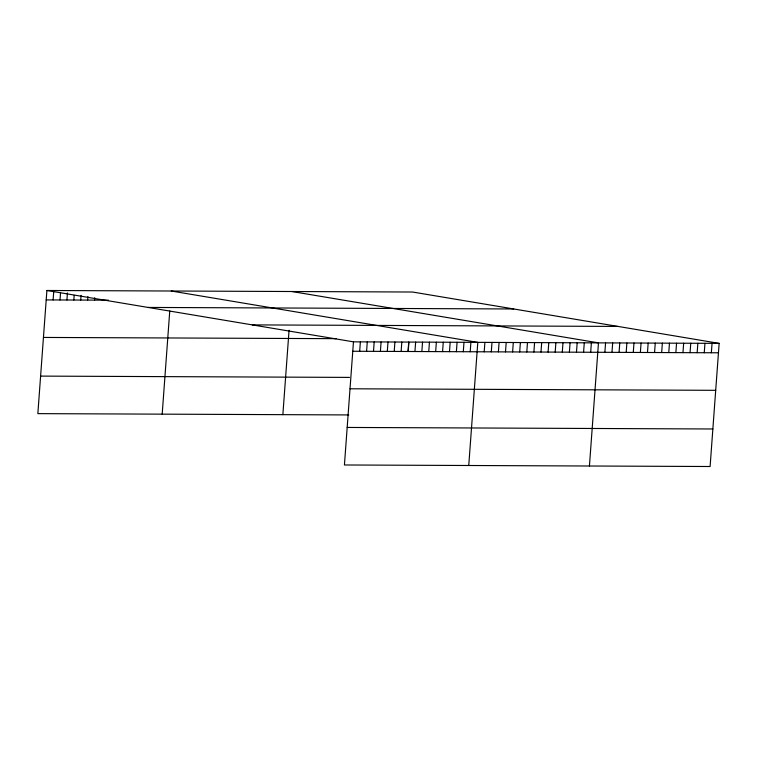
<?xml version="1.0" encoding="UTF-8"?>
<svg xmlns="http://www.w3.org/2000/svg" width="757" height="757" viewBox="0 0 757 757"><rect width="100%" height="100%" fill="white"/><g stroke="black" fill="none" stroke-linecap="round" stroke-linejoin="round"><path stroke-width="1.14" d="M46.896 290.489L353.462 341.842L344.426 464.978L710.104 466.511L719.15 343.366L412.574 292.022L46.896 290.489L37.85 413.634L348.778 414.931M53.104 299.942L53.804 290.518M60.011 299.971L60.532 292.902M66.919 299.999L67.439 292.931M73.826 300.027L74.177 295.315M80.734 300.056L81.084 295.344M87.642 300.084L87.907 296.555M94.549 300.113L94.729 297.756M162.187 414.155L169.757 310.985M282.863 414.656L289.06 330.26M359.679 351.286L360.37 341.871M366.587 351.324L367.277 341.899M373.494 351.352L374.185 341.927M380.402 351.38L381.093 341.956M387.31 351.409L388 341.984M394.217 351.437L394.908 342.013M401.125 351.466L401.816 342.041M408.032 351.494L408.723 342.069M408.241 351.125L408.884 342.287M414.94 351.522L415.631 342.098M421.848 351.551L422.538 342.126M428.755 351.579L429.446 342.155M435.663 351.608L436.354 342.183M442.571 351.636L443.261 342.211M449.478 351.664L450.169 342.24M456.386 351.693L457.077 342.268M463.293 351.721L463.984 342.296M470.201 351.75L470.892 342.325M468.753 465.498L477.799 342.363L171.224 291.01M484.206 351.816L484.896 342.391M491.302 351.844L491.993 342.419M498.399 351.873L499.09 342.448M505.496 351.901L506.196 342.476M512.603 351.929L513.293 342.505M519.699 351.958L520.39 342.533M526.796 351.986L527.487 342.571M533.893 352.024L534.584 342.599M540.99 352.052L541.681 342.628M548.096 352.081L548.787 342.656M555.193 352.109L555.884 342.684M562.29 352.137L562.981 342.713M569.387 352.166L570.078 342.741M576.484 352.194L577.175 342.779M583.581 352.232L584.281 342.807M590.687 352.26L591.378 342.836M589.429 466L598.475 342.864L291.899 291.521M604.881 352.317L605.572 342.893M611.978 352.346L612.668 342.921M619.075 352.374L619.765 342.949M626.181 352.402L626.872 342.987M633.278 352.44L633.969 343.016M640.375 352.469L641.065 343.044M647.472 352.497L648.162 343.072M654.568 352.525L655.259 343.101M661.665 352.554L662.366 343.129M668.772 352.582L669.462 343.158M675.869 352.611L676.559 343.195M682.965 352.648L683.656 343.224M690.062 352.677L690.753 343.252M697.159 352.705L697.85 343.281M704.265 352.734L704.956 343.309M711.362 352.762L712.053 343.337M46.205 299.914L108.365 300.169M148.06 307.437L513.748 308.97M252.299 324.895L617.977 326.428M43.442 337.442L336.117 338.663M353.462 341.842L719.15 343.366M352.771 351.257L718.459 352.79M40.604 376.106L349.497 377.402M350.018 388.786L715.706 390.319M347.179 427.45L712.867 428.982"/></g></svg>
